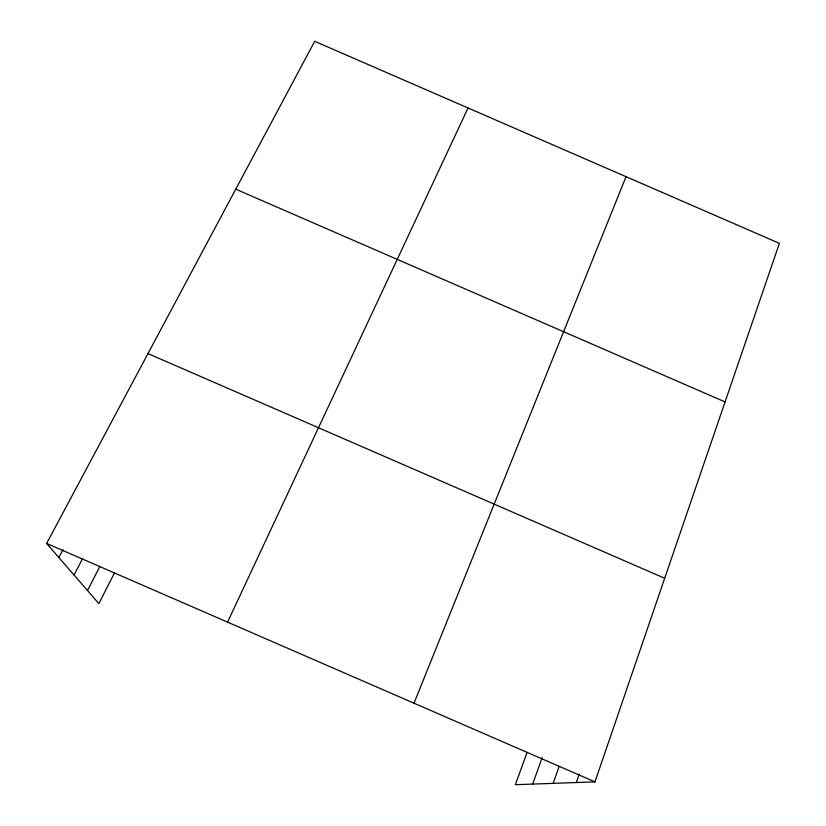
<?xml version="1.0" encoding="UTF-8"?>
<svg xmlns="http://www.w3.org/2000/svg" width="826" height="826" viewBox="0 0 826 826"><rect width="100%" height="100%" fill="white"/><g stroke="black" fill="none" stroke-linecap="round" stroke-linejoin="round"><path stroke-width="1.24" d="M527.122 752.362L515.331 784.7L594.957 781.881L779.383 243.35L314.706 41.3L46.617 543.456L98.862 603.61L114.473 572.934M576.321 782.542L579.263 774.076M553.162 783.358L559.171 766.414M532.646 784.091L542.197 757.556M414.012 703.194L626.036 176.671M227.573 622.133L468.043 107.979M87.504 590.538L99.812 566.595M74.041 575.03L82.342 559.088M58.852 557.529L63.034 549.61M235.761 189.175L725.073 401.932M147.978 353.6L664.682 578.272M46.617 543.456L594.957 781.881"/></g></svg>
